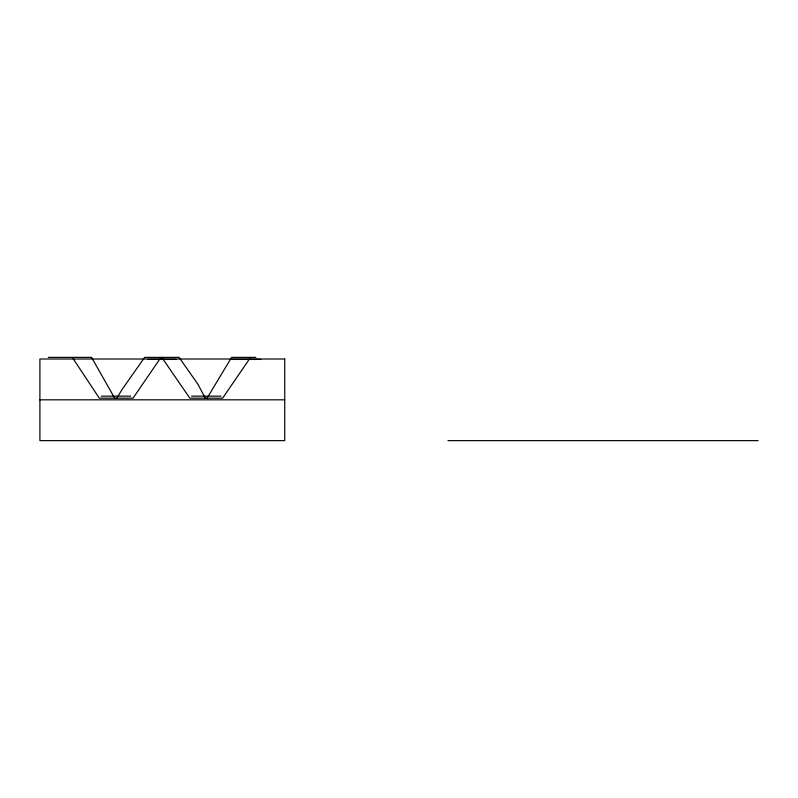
<?xml version="1.0" encoding="UTF-8"?>
<svg xmlns="http://www.w3.org/2000/svg" width="798" height="798" viewBox="0 0 798 798"><rect width="100%" height="100%" fill="white"/><g stroke="black" fill="none" stroke-linecap="round" stroke-linejoin="round"><path stroke-width="1.2" d="M207.051 398.182L231.6 357.374L255.889 357.374M160.707 357.783L133.017 398.182L99.301 398.182L72.299 357.374M116.787 398.182L122.164 389.364L144.638 357.374L179.091 357.374L198.153 384.606L205.256 398.182M250.542 357.374L222.632 398.182L189.844 398.182L161.785 357.374M48.349 357.374L91.58 357.374L114.683 398.182M147.57 359.419L176.139 359.419M231.44 359.419L260.816 359.419M101.296 396.147L130.682 396.147M191.58 396.147L220.956 396.147M39.9 399.818L284.736 399.818M447.967 440.626L758.1 440.626M284.736 359.01L39.9 359.01L39.9 440.626L284.736 440.626L284.736 359.01"/></g></svg>
